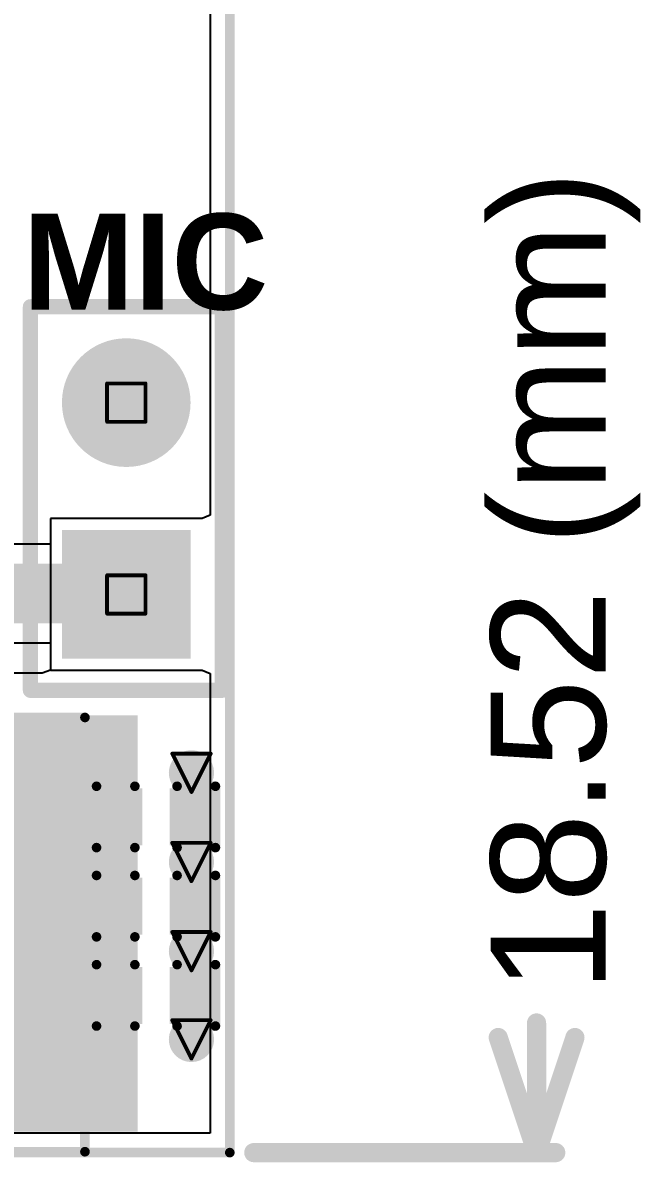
# Model space of a CAD drawing. Header units: inches. Extents: x -3 to 347, y -14 to 33.
# Drawn here: x 11.66 to 19.84, y -0.13 to 14.96 of the extents above; entities that cross this region are included whole.
import ezdxf

# ---------------------------------------------------------------- set-up
doc = ezdxf.new("R2010")
doc.units = ezdxf.units.IN
for name, color, linetype in [('Board_Outline', 216, 'Continuous'), ('Bottom Layer', 5, 'Continuous'), ('Bottom Solder', 6, 'Continuous'), ('Dimension', 6, 'Continuous'), ('Drill Drawing', 1, 'Continuous'), ('Multi-Layer', 9, 'Continuous'), ('Pad Holes', 156, 'Continuous'), ('Top Layer', 1, 'Continuous'), ('Top Overlay', 2, 'Continuous'), ('Top Paste', 8, 'Continuous'), ('Top Solder', 216, 'Continuous'), ('Via Holes', 16, 'Continuous')]:
    doc.layers.add(name, color=color, linetype=linetype)
doc.styles.add('Arial', font='', dxfattribs={"height": 0.2})
doc.styles.add('Arial_Bold', font='', dxfattribs={"height": 0.2})
doc.styles.get('Arial').set_extended_font_data('Arial')
doc.styles.get('Arial_Bold').set_extended_font_data('Arial', bold=True)

msp = doc.modelspace()

# ---------------------------------------------------------------- hatches: boundary and pattern name
at = {"layer": 'Bottom Layer'}
h = msp.add_hatch(color=5, dxfattribs=at)
edge = h.paths.add_edge_path()
edge.add_arc((13.03, 9.931), 0.75, 0, 360)
msp.add_hatch(color=5, dxfattribs=at).paths.add_polyline_path([(12.28, 6.641), (12.28, 8.141), (13.78, 8.141), (13.78, 6.641)])
h = msp.add_hatch(color=5, dxfattribs=at)
edge = h.paths.add_edge_path()
edge.add_arc((13.894, 5.029), 0.3, 0, 360)
h = msp.add_hatch(color=5, dxfattribs=at)
edge = h.paths.add_edge_path()
edge.add_arc((13.894, 3.848), 0.3, 0, 360)
h = msp.add_hatch(color=5, dxfattribs=at)
edge = h.paths.add_edge_path()
edge.add_arc((13.894, 2.667), 0.3, 0, 360)
h = msp.add_hatch(color=5, dxfattribs=at)
edge = h.paths.add_edge_path()
edge.add_arc((13.894, 1.499), 0.3, 0, 360)
at = {"layer": 'Bottom Solder'}
h = msp.add_hatch(color=6, dxfattribs=at)
edge = h.paths.add_edge_path()
edge.add_arc((13.03, 9.931), 0.852, 0, 360)
msp.add_hatch(color=6, dxfattribs=at).paths.add_polyline_path([(12.179, 6.54), (12.179, 8.243), (13.882, 8.243), (13.882, 6.54)])
at = {"layer": 'Multi-Layer'}
h = msp.add_hatch(color=9, dxfattribs=at)
edge = h.paths.add_edge_path()
edge.add_arc((13.03, 9.931), 0.75, 0, 360)
msp.add_hatch(color=9, dxfattribs=at).paths.add_polyline_path([(12.28, 6.641), (12.28, 8.141), (13.78, 8.141), (13.78, 6.641)])
at = {"layer": 'Pad Holes'}
h = msp.add_hatch(color=7, dxfattribs=at)
edge = h.paths.add_edge_path()
edge.add_arc((13.03, 9.931), 0.45, 0, 360)
h = msp.add_hatch(color=7, dxfattribs=at)
edge = h.paths.add_edge_path()
edge.add_arc((13.03, 7.391), 0.45, 0, 360)
at = {"layer": 'Top Layer'}
h = msp.add_hatch(color=1, dxfattribs=at)
edge = h.paths.add_edge_path()
edge.add_arc((13.03, 9.931), 0.75, 0, 360)
for points in [[(12.28, 6.641), (12.28, 8.141), (13.78, 8.141), (13.78, 6.641)], [(12.344, 6.629), (13.767, 6.629), (13.767, 8.077), (12.344, 8.077)], [(9.017, 7.01), (13.767, 7.01), (13.767, 7.798), (9.017, 7.798)], [(8.915, 0.279), (13.183, 0.279), (13.183, 5.791), (8.915, 5.791)], [(13.183, 4.762), (13.183, 4.128), (12.725, 4.128), (12.725, 4.762)], [(14.122, 4.762), (14.122, 4.128), (13.665, 4.128), (13.665, 4.762)], [(13.183, 3.581), (13.183, 2.946), (12.725, 2.946), (12.725, 3.581)], [(14.122, 3.581), (14.122, 2.946), (13.665, 2.946), (13.665, 3.581)], [(13.183, 2.4), (13.183, 1.765), (12.725, 1.765), (12.725, 2.4)], [(14.122, 2.4), (14.122, 1.765), (13.665, 1.765), (13.665, 2.4)]]:
    msp.add_hatch(color=1, dxfattribs=at).paths.add_polyline_path(points)
h = msp.add_hatch(color=1, dxfattribs=at)
edge = h.paths.add_edge_path()
edge.add_arc((13.894, 5.029), 0.3, 0, 360)
h = msp.add_hatch(color=1, dxfattribs=at)
edge = h.paths.add_edge_path()
edge.add_arc((13.894, 3.848), 0.3, 0, 360)
h = msp.add_hatch(color=1, dxfattribs=at)
edge = h.paths.add_edge_path()
edge.add_arc((13.894, 2.667), 0.3, 0, 360)
h = msp.add_hatch(color=1, dxfattribs=at)
edge = h.paths.add_edge_path()
edge.add_arc((13.894, 1.499), 0.3, 0, 360)
at = {"layer": 'Top Paste'}
for points in [[(13.183, 4.762), (13.183, 4.128), (12.725, 4.128), (12.725, 4.762)], [(14.122, 4.762), (14.122, 4.128), (13.665, 4.128), (13.665, 4.762)], [(13.183, 3.581), (13.183, 2.946), (12.725, 2.946), (12.725, 3.581)], [(14.122, 3.581), (14.122, 2.946), (13.665, 2.946), (13.665, 3.581)], [(13.183, 2.4), (13.183, 1.765), (12.725, 1.765), (12.725, 2.4)], [(14.122, 2.4), (14.122, 1.765), (13.665, 1.765), (13.665, 2.4)]]:
    msp.add_hatch(color=8, dxfattribs=at).paths.add_polyline_path(points)
at = {"layer": 'Top Solder'}
h = msp.add_hatch(color=216, dxfattribs=at)
edge = h.paths.add_edge_path()
edge.add_arc((13.03, 9.931), 0.852, 0, 360)
for points in [[(12.179, 6.54), (12.179, 8.243), (13.882, 8.243), (13.882, 6.54)], [(13.243, 4.822), (13.243, 4.068), (12.665, 4.068), (12.665, 4.822)], [(14.182, 4.822), (14.182, 4.068), (13.605, 4.068), (13.605, 4.822)], [(13.243, 3.641), (13.243, 2.886), (12.665, 2.886), (12.665, 3.641)], [(14.182, 3.641), (14.182, 2.886), (13.605, 2.886), (13.605, 3.641)], [(13.243, 2.46), (13.243, 1.705), (12.665, 1.705), (12.665, 2.46)], [(14.182, 2.46), (14.182, 1.705), (13.605, 1.705), (13.605, 2.46)]]:
    msp.add_hatch(color=216, dxfattribs=at).paths.add_polyline_path(points)
at = {"layer": 'Via Holes'}
h = msp.add_hatch(color=7, dxfattribs=at)
edge = h.paths.add_edge_path()
edge.add_arc((13.894, 5.029), 0.15, 0, 360)
h = msp.add_hatch(color=7, dxfattribs=at)
edge = h.paths.add_edge_path()
edge.add_arc((13.894, 3.848), 0.15, 0, 360)
h = msp.add_hatch(color=7, dxfattribs=at)
edge = h.paths.add_edge_path()
edge.add_arc((13.894, 2.667), 0.15, 0, 360)
h = msp.add_hatch(color=7, dxfattribs=at)
edge = h.paths.add_edge_path()
edge.add_arc((13.894, 1.499), 0.15, 0, 360)

# ---------------------------------------------------------------- linework, layer by layer
at = {"layer": 'Board_Outline'}
for points in [[(14.402, 0, 0.127, 0.127, 0), (14.402, 18.517, 0.127, 0.127, 0)], [(0, 0, 0.127, 0.127, 0), (14.402, 0, 0.127, 0.127, 0)]]:
    msp.add_lwpolyline(points, format="xyseb", dxfattribs=at)
msp.add_lwpolyline([(14.37, 0, 0.0635, 0.0635, 1), (14.434, 0, 0.0635, 0.0635, 1)], format="xyseb", close=True, dxfattribs=at)
msp.add_lwpolyline([(14.37, 0, 0.0635, 0.0635, 1), (14.434, 0, 0.0635, 0.0635, 1)], format="xyseb", close=True, dxfattribs=at)
at = {"layer": 'Bottom Layer'}
for p, q in [((14.143, 18.258), (14.143, 8.44)), ((14.016, 8.395), (12.026, 8.395)), ((12.026, 8.395), (12.026, 6.387)), ((14.034, 8.395), (14.016, 8.395)), ((14.143, 8.44), (14.034, 8.395)), ((12.026, 6.387), (14.016, 6.387)), ((14.016, 6.387), (14.034, 6.387)), ((14.034, 6.387), (14.143, 6.343)), ((14.143, 6.343), (14.143, 0.259)), ((14.143, 0.259), (11.181, 0.259))]:
    msp.add_line(p, q, dxfattribs=at)
at = {"layer": 'Dimension'}
for points in [[(18.466, 0, 0.254, 0.254, 0), (18.466, 1.717, 0.254, 0.254, 0)], [(17.958, 1.524, 0.254, 0.254, 0), (18.466, 0, 0.254, 0.254, 0)], [(18.466, 0, 0.254, 0.254, 0), (18.974, 1.524, 0.254, 0.254, 0)], [(14.719, 0, 0.254, 0.254, 0), (18.72, 0, 0.254, 0.254, 0)]]:
    msp.add_lwpolyline(points, format="xyseb", dxfattribs=at)
for points in [[(18.402, 1.717, 0.127, 0.127, 1), (18.529, 1.717, 0.127, 0.127, 1)], [(17.894, 1.524, 0.127, 0.127, 1), (18.021, 1.524, 0.127, 0.127, 1)], [(18.91, 1.524, 0.127, 0.127, 1), (19.037, 1.524, 0.127, 0.127, 1)], [(14.656, 0, 0.127, 0.127, 1), (14.783, 0, 0.127, 0.127, 1)], [(18.402, 0, 0.127, 0.127, 1), (18.529, 0, 0.127, 0.127, 1)], [(18.402, 0, 0.127, 0.127, 1), (18.529, 0, 0.127, 0.127, 1)], [(18.402, 0, 0.127, 0.127, 1), (18.529, 0, 0.127, 0.127, 1)], [(18.656, 0, 0.127, 0.127, 1), (18.783, 0, 0.127, 0.127, 1)]]:
    msp.add_lwpolyline(points, format="xyseb", close=True, dxfattribs=at)
at = {"layer": 'Drill Drawing'}
for points in [[(12.776, 10.185, 0.0508, 0.0508, 0), (13.284, 10.185, 0.0508, 0.0508, 0)], [(12.776, 9.677, 0.0508, 0.0508, 0), (12.776, 10.185, 0.0508, 0.0508, 0)], [(13.284, 9.677, 0.0508, 0.0508, 0), (13.284, 10.185, 0.0508, 0.0508, 0)], [(12.776, 9.677, 0.0508, 0.0508, 0), (13.284, 9.677, 0.0508, 0.0508, 0)], [(12.776, 7.645, 0.0508, 0.0508, 0), (13.284, 7.645, 0.0508, 0.0508, 0)], [(12.776, 7.137, 0.0508, 0.0508, 0), (12.776, 7.645, 0.0508, 0.0508, 0)], [(13.284, 7.137, 0.0508, 0.0508, 0), (13.284, 7.645, 0.0508, 0.0508, 0)], [(12.776, 7.137, 0.0508, 0.0508, 0), (13.284, 7.137, 0.0508, 0.0508, 0)], [(13.64, 5.283, 0.0508, 0.0508, 0), (14.148, 5.283, 0.0508, 0.0508, 0)], [(13.64, 5.283, 0.0508, 0.0508, 0), (13.894, 4.775, 0.0508, 0.0508, 0)], [(13.894, 4.775, 0.0508, 0.0508, 0), (14.148, 5.283, 0.0508, 0.0508, 0)], [(13.64, 4.102, 0.0508, 0.0508, 0), (14.148, 4.102, 0.0508, 0.0508, 0)], [(13.64, 4.102, 0.0508, 0.0508, 0), (13.894, 3.594, 0.0508, 0.0508, 0)], [(13.894, 3.594, 0.0508, 0.0508, 0), (14.148, 4.102, 0.0508, 0.0508, 0)], [(13.64, 2.921, 0.0508, 0.0508, 0), (14.148, 2.921, 0.0508, 0.0508, 0)], [(13.64, 2.921, 0.0508, 0.0508, 0), (13.894, 2.413, 0.0508, 0.0508, 0)], [(13.894, 2.413, 0.0508, 0.0508, 0), (14.148, 2.921, 0.0508, 0.0508, 0)], [(13.64, 1.753, 0.0508, 0.0508, 0), (14.148, 1.753, 0.0508, 0.0508, 0)], [(13.64, 1.753, 0.0508, 0.0508, 0), (13.894, 1.245, 0.0508, 0.0508, 0)], [(13.894, 1.245, 0.0508, 0.0508, 0), (14.148, 1.753, 0.0508, 0.0508, 0)]]:
    msp.add_lwpolyline(points, format="xyseb", dxfattribs=at)
for points in [[(12.764, 10.185, 0.0254, 0.0254, 1), (12.789, 10.185, 0.0254, 0.0254, 1)], [(12.764, 10.185, 0.0254, 0.0254, 1), (12.789, 10.185, 0.0254, 0.0254, 1)], [(13.271, 10.185, 0.0254, 0.0254, 1), (13.297, 10.185, 0.0254, 0.0254, 1)], [(13.271, 10.185, 0.0254, 0.0254, 1), (13.297, 10.185, 0.0254, 0.0254, 1)], [(12.764, 9.677, 0.0254, 0.0254, 1), (12.789, 9.677, 0.0254, 0.0254, 1)], [(12.764, 9.677, 0.0254, 0.0254, 1), (12.789, 9.677, 0.0254, 0.0254, 1)], [(13.271, 9.677, 0.0254, 0.0254, 1), (13.297, 9.677, 0.0254, 0.0254, 1)], [(13.271, 9.677, 0.0254, 0.0254, 1), (13.297, 9.677, 0.0254, 0.0254, 1)], [(12.764, 7.645, 0.0254, 0.0254, 1), (12.789, 7.645, 0.0254, 0.0254, 1)], [(12.764, 7.645, 0.0254, 0.0254, 1), (12.789, 7.645, 0.0254, 0.0254, 1)], [(13.271, 7.645, 0.0254, 0.0254, 1), (13.297, 7.645, 0.0254, 0.0254, 1)], [(13.271, 7.645, 0.0254, 0.0254, 1), (13.297, 7.645, 0.0254, 0.0254, 1)], [(12.764, 7.137, 0.0254, 0.0254, 1), (12.789, 7.137, 0.0254, 0.0254, 1)], [(12.764, 7.137, 0.0254, 0.0254, 1), (12.789, 7.137, 0.0254, 0.0254, 1)], [(13.271, 7.137, 0.0254, 0.0254, 1), (13.297, 7.137, 0.0254, 0.0254, 1)], [(13.271, 7.137, 0.0254, 0.0254, 1), (13.297, 7.137, 0.0254, 0.0254, 1)], [(13.627, 5.283, 0.0254, 0.0254, 1), (13.652, 5.283, 0.0254, 0.0254, 1)], [(13.627, 5.283, 0.0254, 0.0254, 1), (13.652, 5.283, 0.0254, 0.0254, 1)], [(14.135, 5.283, 0.0254, 0.0254, 1), (14.161, 5.283, 0.0254, 0.0254, 1)], [(14.135, 5.283, 0.0254, 0.0254, 1), (14.161, 5.283, 0.0254, 0.0254, 1)], [(13.881, 4.775, 0.0254, 0.0254, 1), (13.906, 4.775, 0.0254, 0.0254, 1)], [(13.881, 4.775, 0.0254, 0.0254, 1), (13.906, 4.775, 0.0254, 0.0254, 1)], [(13.627, 4.102, 0.0254, 0.0254, 1), (13.652, 4.102, 0.0254, 0.0254, 1)], [(13.627, 4.102, 0.0254, 0.0254, 1), (13.652, 4.102, 0.0254, 0.0254, 1)], [(14.135, 4.102, 0.0254, 0.0254, 1), (14.161, 4.102, 0.0254, 0.0254, 1)], [(14.135, 4.102, 0.0254, 0.0254, 1), (14.161, 4.102, 0.0254, 0.0254, 1)], [(13.881, 3.594, 0.0254, 0.0254, 1), (13.906, 3.594, 0.0254, 0.0254, 1)], [(13.881, 3.594, 0.0254, 0.0254, 1), (13.906, 3.594, 0.0254, 0.0254, 1)], [(13.627, 2.921, 0.0254, 0.0254, 1), (13.652, 2.921, 0.0254, 0.0254, 1)], [(13.627, 2.921, 0.0254, 0.0254, 1), (13.652, 2.921, 0.0254, 0.0254, 1)], [(14.135, 2.921, 0.0254, 0.0254, 1), (14.161, 2.921, 0.0254, 0.0254, 1)], [(14.135, 2.921, 0.0254, 0.0254, 1), (14.161, 2.921, 0.0254, 0.0254, 1)], [(13.881, 2.413, 0.0254, 0.0254, 1), (13.906, 2.413, 0.0254, 0.0254, 1)], [(13.881, 2.413, 0.0254, 0.0254, 1), (13.906, 2.413, 0.0254, 0.0254, 1)], [(13.627, 1.753, 0.0254, 0.0254, 1), (13.652, 1.753, 0.0254, 0.0254, 1)], [(13.627, 1.753, 0.0254, 0.0254, 1), (13.652, 1.753, 0.0254, 0.0254, 1)], [(14.135, 1.753, 0.0254, 0.0254, 1), (14.161, 1.753, 0.0254, 0.0254, 1)], [(14.135, 1.753, 0.0254, 0.0254, 1), (14.161, 1.753, 0.0254, 0.0254, 1)], [(13.881, 1.245, 0.0254, 0.0254, 1), (13.906, 1.245, 0.0254, 0.0254, 1)], [(13.881, 1.245, 0.0254, 0.0254, 1), (13.906, 1.245, 0.0254, 0.0254, 1)]]:
    msp.add_lwpolyline(points, format="xyseb", close=True, dxfattribs=at)
at = {"layer": 'Top Layer'}
for p, q in [((14.143, 18.258), (14.143, 8.44)), ((14.034, 8.395), (12.026, 8.395)), ((12.026, 8.395), (12.026, 8.057)), ((14.143, 8.44), (14.034, 8.395)), ((14.034, 8.395), (14.034, 8.395)), ((12.026, 8.057), (9.987, 8.057)), ((9.017, 6.751), (12.026, 6.751)), ((12.026, 6.751), (12.026, 6.387)), ((11.915, 6.35), (6.426, 6.35)), ((12.026, 6.387), (11.915, 6.35))]:
    msp.add_line(p, q, dxfattribs=at)
for points in [[(13.894, 4.445, 0.381, 0.381, 0), (13.894, 5.029, 0.381, 0.381, 0)], [(13.894, 3.264, 0.381, 0.381, 0), (13.894, 3.848, 0.381, 0.381, 0)], [(13.894, 2.083, 0.381, 0.381, 0), (13.894, 2.667, 0.381, 0.381, 0)], [(13.894, 1.499, 0.381, 0.381, 0), (13.894, 2.083, 0.381, 0.381, 0)]]:
    msp.add_lwpolyline(points, format="xyseb", dxfattribs=at)
for points in [[(13.799, 5.029, 0.191, 0.191, 1), (13.989, 5.029, 0.191, 0.191, 1)], [(13.799, 4.445, 0.191, 0.191, 1), (13.989, 4.445, 0.191, 0.191, 1)], [(13.799, 3.848, 0.191, 0.191, 1), (13.989, 3.848, 0.191, 0.191, 1)], [(13.799, 3.264, 0.191, 0.191, 1), (13.989, 3.264, 0.191, 0.191, 1)], [(13.799, 2.667, 0.191, 0.191, 1), (13.989, 2.667, 0.191, 0.191, 1)], [(13.799, 2.083, 0.191, 0.191, 1), (13.989, 2.083, 0.191, 0.191, 1)], [(13.799, 2.083, 0.191, 0.191, 1), (13.989, 2.083, 0.191, 0.191, 1)], [(13.799, 1.499, 0.191, 0.191, 1), (13.989, 1.499, 0.191, 0.191, 1)]]:
    msp.add_lwpolyline(points, format="xyseb", close=True, dxfattribs=at)
at = {"layer": 'Top Overlay'}
for points in [[(11.76, 6.121, 0.2, 0.2, 0), (11.76, 11.201, 0.2, 0.2, 0)], [(11.76, 11.201, 0.2, 0.2, 0), (14.3, 11.201, 0.2, 0.2, 0)], [(14.3, 6.121, 0.2, 0.2, 0), (14.3, 11.201, 0.2, 0.2, 0)], [(11.76, 6.121, 0.2, 0.2, 0), (14.3, 6.121, 0.2, 0.2, 0)], [(0.083, 5.762, 0.127, 0.127, 0), (12.483, 5.762, 0.127, 0.127, 0)], [(12.483, 0.012, 0.127, 0.127, 0), (12.483, 5.762, 0.127, 0.127, 0)], [(12.636, 4.039, 0.127, 0.127, 0), (12.636, 4.851, 0.127, 0.127, 0)], [(12.636, 4.851, 0.127, 0.127, 0), (13.145, 4.851, 0.127, 0.127, 0)], [(13.703, 4.851, 0.127, 0.127, 0), (14.211, 4.851, 0.127, 0.127, 0)], [(14.211, 4.039, 0.127, 0.127, 0), (14.211, 4.851, 0.127, 0.127, 0)], [(12.636, 4.039, 0.127, 0.127, 0), (13.145, 4.039, 0.127, 0.127, 0)], [(13.703, 4.039, 0.127, 0.127, 0), (14.211, 4.039, 0.127, 0.127, 0)], [(12.636, 2.857, 0.127, 0.127, 0), (12.636, 3.67, 0.127, 0.127, 0)], [(12.636, 3.67, 0.127, 0.127, 0), (13.145, 3.67, 0.127, 0.127, 0)], [(13.703, 3.67, 0.127, 0.127, 0), (14.211, 3.67, 0.127, 0.127, 0)], [(14.211, 2.857, 0.127, 0.127, 0), (14.211, 3.67, 0.127, 0.127, 0)], [(12.636, 2.857, 0.127, 0.127, 0), (13.145, 2.857, 0.127, 0.127, 0)], [(13.703, 2.857, 0.127, 0.127, 0), (14.211, 2.857, 0.127, 0.127, 0)], [(12.636, 1.676, 0.127, 0.127, 0), (12.636, 2.489, 0.127, 0.127, 0)], [(12.636, 2.489, 0.127, 0.127, 0), (13.145, 2.489, 0.127, 0.127, 0)], [(13.703, 2.489, 0.127, 0.127, 0), (14.211, 2.489, 0.127, 0.127, 0)], [(14.211, 1.676, 0.127, 0.127, 0), (14.211, 2.489, 0.127, 0.127, 0)], [(12.636, 1.676, 0.127, 0.127, 0), (13.145, 1.676, 0.127, 0.127, 0)], [(13.703, 1.676, 0.127, 0.127, 0), (14.211, 1.676, 0.127, 0.127, 0)], [(0.083, 0.012, 0.127, 0.127, 0), (12.483, 0.012, 0.127, 0.127, 0)]]:
    msp.add_lwpolyline(points, format="xyseb", dxfattribs=at)
for points in [[(11.71, 11.201, 0.1, 0.1, 1), (11.81, 11.201, 0.1, 0.1, 1)], [(11.71, 11.201, 0.1, 0.1, 1), (11.81, 11.201, 0.1, 0.1, 1)], [(14.25, 11.201, 0.1, 0.1, 1), (14.35, 11.201, 0.1, 0.1, 1)], [(14.25, 11.201, 0.1, 0.1, 1), (14.35, 11.201, 0.1, 0.1, 1)], [(11.71, 6.121, 0.1, 0.1, 1), (11.81, 6.121, 0.1, 0.1, 1)], [(11.71, 6.121, 0.1, 0.1, 1), (11.81, 6.121, 0.1, 0.1, 1)], [(14.25, 6.121, 0.1, 0.1, 1), (14.35, 6.121, 0.1, 0.1, 1)], [(14.25, 6.121, 0.1, 0.1, 1), (14.35, 6.121, 0.1, 0.1, 1)], [(12.451, 5.762, 0.0635, 0.0635, 1), (12.515, 5.762, 0.0635, 0.0635, 1)], [(12.451, 5.762, 0.0635, 0.0635, 1), (12.515, 5.762, 0.0635, 0.0635, 1)], [(12.605, 4.851, 0.0635, 0.0635, 1), (12.668, 4.851, 0.0635, 0.0635, 1)], [(12.605, 4.851, 0.0635, 0.0635, 1), (12.668, 4.851, 0.0635, 0.0635, 1)], [(13.113, 4.851, 0.0635, 0.0635, 1), (13.176, 4.851, 0.0635, 0.0635, 1)], [(13.672, 4.851, 0.0635, 0.0635, 1), (13.735, 4.851, 0.0635, 0.0635, 1)], [(14.18, 4.851, 0.0635, 0.0635, 1), (14.243, 4.851, 0.0635, 0.0635, 1)], [(14.18, 4.851, 0.0635, 0.0635, 1), (14.243, 4.851, 0.0635, 0.0635, 1)], [(12.605, 4.039, 0.0635, 0.0635, 1), (12.668, 4.039, 0.0635, 0.0635, 1)], [(12.605, 4.039, 0.0635, 0.0635, 1), (12.668, 4.039, 0.0635, 0.0635, 1)], [(13.113, 4.039, 0.0635, 0.0635, 1), (13.176, 4.039, 0.0635, 0.0635, 1)], [(13.672, 4.039, 0.0635, 0.0635, 1), (13.735, 4.039, 0.0635, 0.0635, 1)], [(14.18, 4.039, 0.0635, 0.0635, 1), (14.243, 4.039, 0.0635, 0.0635, 1)], [(14.18, 4.039, 0.0635, 0.0635, 1), (14.243, 4.039, 0.0635, 0.0635, 1)], [(12.605, 3.67, 0.0635, 0.0635, 1), (12.668, 3.67, 0.0635, 0.0635, 1)], [(12.605, 3.67, 0.0635, 0.0635, 1), (12.668, 3.67, 0.0635, 0.0635, 1)], [(13.113, 3.67, 0.0635, 0.0635, 1), (13.176, 3.67, 0.0635, 0.0635, 1)], [(13.672, 3.67, 0.0635, 0.0635, 1), (13.735, 3.67, 0.0635, 0.0635, 1)], [(14.18, 3.67, 0.0635, 0.0635, 1), (14.243, 3.67, 0.0635, 0.0635, 1)], [(14.18, 3.67, 0.0635, 0.0635, 1), (14.243, 3.67, 0.0635, 0.0635, 1)], [(12.605, 2.857, 0.0635, 0.0635, 1), (12.668, 2.857, 0.0635, 0.0635, 1)], [(12.605, 2.857, 0.0635, 0.0635, 1), (12.668, 2.857, 0.0635, 0.0635, 1)], [(13.113, 2.857, 0.0635, 0.0635, 1), (13.176, 2.857, 0.0635, 0.0635, 1)], [(13.672, 2.857, 0.0635, 0.0635, 1), (13.735, 2.857, 0.0635, 0.0635, 1)], [(14.18, 2.857, 0.0635, 0.0635, 1), (14.243, 2.857, 0.0635, 0.0635, 1)], [(14.18, 2.857, 0.0635, 0.0635, 1), (14.243, 2.857, 0.0635, 0.0635, 1)], [(12.605, 2.489, 0.0635, 0.0635, 1), (12.668, 2.489, 0.0635, 0.0635, 1)], [(12.605, 2.489, 0.0635, 0.0635, 1), (12.668, 2.489, 0.0635, 0.0635, 1)], [(13.113, 2.489, 0.0635, 0.0635, 1), (13.176, 2.489, 0.0635, 0.0635, 1)], [(13.672, 2.489, 0.0635, 0.0635, 1), (13.735, 2.489, 0.0635, 0.0635, 1)], [(14.18, 2.489, 0.0635, 0.0635, 1), (14.243, 2.489, 0.0635, 0.0635, 1)], [(14.18, 2.489, 0.0635, 0.0635, 1), (14.243, 2.489, 0.0635, 0.0635, 1)], [(12.605, 1.676, 0.0635, 0.0635, 1), (12.668, 1.676, 0.0635, 0.0635, 1)], [(12.605, 1.676, 0.0635, 0.0635, 1), (12.668, 1.676, 0.0635, 0.0635, 1)], [(13.113, 1.676, 0.0635, 0.0635, 1), (13.176, 1.676, 0.0635, 0.0635, 1)], [(13.672, 1.676, 0.0635, 0.0635, 1), (13.735, 1.676, 0.0635, 0.0635, 1)], [(14.18, 1.676, 0.0635, 0.0635, 1), (14.243, 1.676, 0.0635, 0.0635, 1)], [(14.18, 1.676, 0.0635, 0.0635, 1), (14.243, 1.676, 0.0635, 0.0635, 1)], [(12.451, 0.012, 0.0635, 0.0635, 1), (12.515, 0.012, 0.0635, 0.0635, 1)], [(12.451, 0.012, 0.0635, 0.0635, 1), (12.515, 0.012, 0.0635, 0.0635, 1)]]:
    msp.add_lwpolyline(points, format="xyseb", close=True, dxfattribs=at)

# ---------------------------------------------------------------- texts
at = {"layer": 'Dimension', "style": 'Arial'}
msp.add_text('18.52 (mm)', height=1.524, rotation=90, dxfattribs=at).set_placement((19.38, 2.123))
at = {"layer": 'Top Overlay', "style": 'Arial_Bold'}
msp.add_text('MIC', height=1.27, rotation=360, dxfattribs=at).set_placement((11.659, 11.164))

doc.saveas('drawing.dxf')
